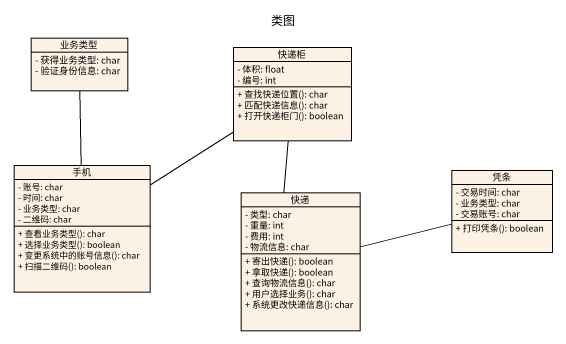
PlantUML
@startuml
title 类图
hide circle
hide empty members
skinparam classAttributeIconSize 0
class 业务类型 {
  - 获得业务类型: char
  - 验证身份信息: char
}
class 快递柜 {
  - 体积: float
  - 编号: int
  + 查找快递位置(): char
  + 匹配快递信息(): char
  + 打开快递柜门(): boolean
}
class 手机 {
  - 账号: char
  - 时间: char
  - 业务类型: char
  - 二维码: char
  + 查看业务类型(): char
  + 选择业务类型(): boolean
  + 变更系统中的账号信息(): char
  + 扫描二维码(): boolean
}
class 凭条 {
  - 交易时间: char
  - 业务类型: char
  - 交易账号: char
  + 打印凭条(): boolean
}
class 快递 {
  - 类型: char
  - 重量: int
  - 费用: int
  - 物流信息: char
  + 寄出快递(): boolean
  + 拿取快递(): boolean
  + 查询物流信息(): char
  + 用户选择业务(): char
  + 系统更改快递信息(): char
}
业务类型 -- 手机
快递柜 -- 快递
手机 -up- 快递柜
快递 -right- 凭条
@enduml
